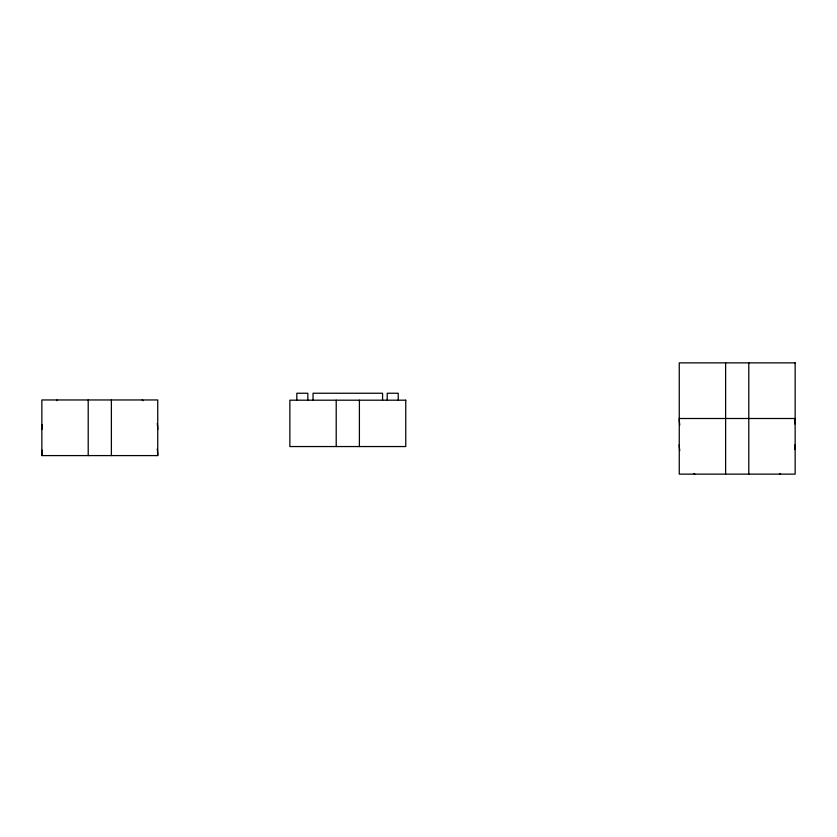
<?xml version="1.0" encoding="UTF-8"?>
<svg xmlns="http://www.w3.org/2000/svg" width="837" height="837" viewBox="0 0 837 837"><rect width="100%" height="100%" fill="white"/><g stroke="black" fill="none" stroke-linecap="round" stroke-linejoin="round"><path stroke-width="1.26" d="M56.477 400.62L57.397 399.96M779.603 474.129L780.523 473.47M41.85 455.59L157.743 455.59L157.743 399.96L41.85 399.96L41.85 455.59A41.724 41.724 0 0 1 42.206 450.139M693.883 473.47L694.804 474.129M142.196 399.96L143.117 400.62M748.791 362.871L748.791 474.129M725.616 362.871L725.616 474.129M398.224 400.191L398.224 393.244L387.207 393.244L387.207 400.191M382.572 400.191L382.572 393.244L313.038 393.244L313.038 400.191M359.397 400.191L359.397 446.55M336.212 400.191L336.212 446.55M307.828 400.191L307.828 393.244L296.811 393.244L296.811 400.191M111.384 399.96L111.384 455.59M88.209 399.96L88.209 455.59M157.23 449.061A41.724 41.724 0 0 1 157.743 455.59M157.23 423.553A41.588 37.937 0 0 1 157.743 429.486M41.84 429.486A41.588 37.937 0 0 1 42.206 424.537M679.77 425.029A41.724 41.724 0 0 1 679.257 418.5L795.15 418.5A41.724 41.724 0 0 1 794.794 423.951M679.77 450.536A41.588 37.937 0 0 1 679.257 444.593M795.16 444.593A41.588 37.937 0 0 1 794.794 449.553M795.15 362.871L679.257 362.871L679.257 474.129L795.15 474.129L795.15 362.871M405.757 400.191L289.864 400.191L289.864 446.55L405.757 446.55L405.757 400.191"/></g></svg>
